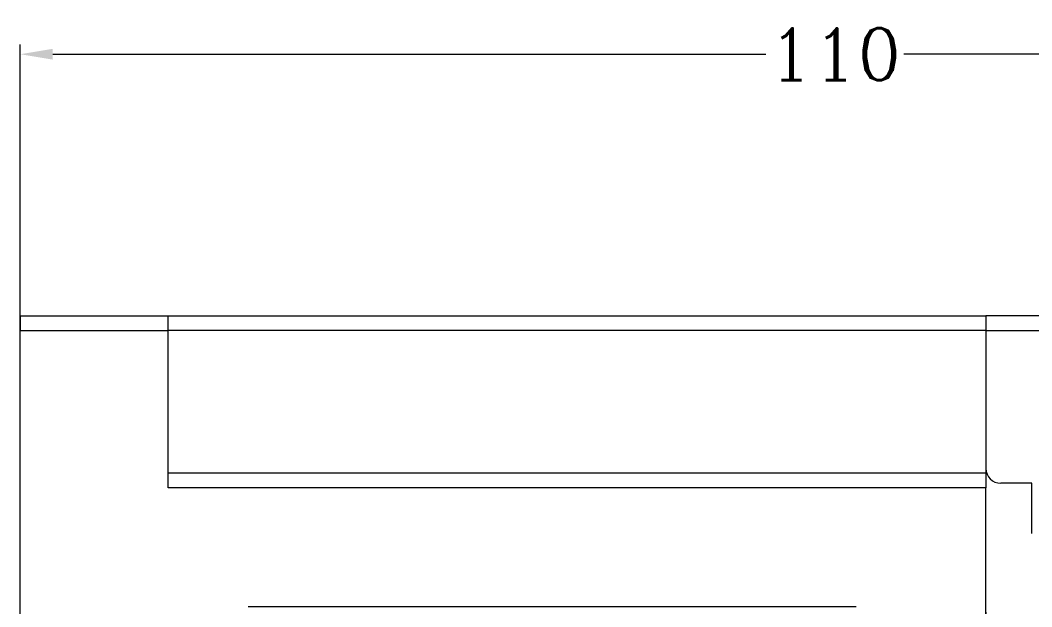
# Model space of a CAD drawing. Header units: millimetres. Extents: x -195 to 1349, y 148 to 750.
# Drawn here: x 890.4 to 958.7, y 485.4 to 525 of the extents above; entities that cross this region are included whole.
import ezdxf

# ---------------------------------------------------------------- set-up
doc = ezdxf.new("R2010")
doc.units = ezdxf.units.MM
doc.layers.get('0').update_dxf_attribs({"linetype": 'CONTINUOUS'})
doc.layers.get('Defpoints').update_dxf_attribs({"linetype": 'CONTINUOUS'})
doc.layers.add('100', color=7, linetype='CONTINUOUS', true_color=0xffffff)
doc.layers.add('4', color=7, linetype='CONTINUOUS', true_color=0xffffff)
doc.styles.add('ROMANC', font='romanc.shx', dxfattribs={"bigfont": 'gbcbig.shx'})
doc.dimstyles.new('YanXiu', dxfattribs={"dimtxt": 3.5, "dimasz": 2.2, "dimexe": 0.66, "dimexo": 0.66, "dimgap": 0.66, "dimtad": 0, "dimdec": 1, "dimdsep": 46, "dimtxsty": 'ROMANC', "dimcen": 0, "dimclrd": 131, "dimclre": 131, "dimclrt": 42, "dimazin": 2, "dimtfac": 1, "dimtdec": 1, "dimtofl": 0, "dimtmove": 0, "dimatfit": 3, "dimfxl": 1, "dimlwd": 5, "dimlwe": 5, "dimarcsym": 0})

# ---------------------------------------------------------------- blocks, each defined once
blk = doc.blocks.new('*D50')
at = {"color": 131, "lineweight": 5, "transparency": 16777216}
for p, q in [((890.445, 501.564), (890.445, 523.37)), ((1000.439, 501.167), (1000.439, 523.37)), ((892.645, 522.71), (940.782, 522.71)), ((998.239, 522.71), (950.102, 522.71))]:
    blk.add_line(p, q, dxfattribs=at)
at = {"color": 131, "lineweight": 18, "transparency": 16777216}
for points in [[(892.645, 523.077), (892.645, 522.343), (890.445, 522.71)], [(998.239, 523.077), (998.239, 522.343), (1000.439, 522.71)]]:
    blk.add_solid(points, dxfattribs=at)
at = {"layer": 'Defpoints', "color": 0, "lineweight": 18, "transparency": 16777216}
for p in [(1000.439, 522.71), (890.445, 500.904), (1000.439, 500.507)]:
    blk.add_point(p, dxfattribs=at)
at = {"color": 42, "lineweight": 18, "transparency": 16777216, "insert": (945.442, 522.71), "char_height": 3.5, "attachment_point": 5, "style": 'ROMANC'}
blk.add_mtext('110', dxfattribs=at)
blk = doc.blocks.new('*D51')
at = {"color": 131, "lineweight": 5, "transparency": 16777216}
for p, q in [((978.74, 489.575), (978.74, 482.554)), ((955.641, 485.023), (955.641, 482.554)), ((957.841, 483.214), (961.614, 483.214)), ((976.54, 483.214), (972.767, 483.214))]:
    blk.add_line(p, q, dxfattribs=at)
at = {"color": 131, "lineweight": 18, "transparency": 16777216}
for points in [[(957.841, 483.581), (957.841, 482.848), (955.641, 483.214)], [(976.54, 483.581), (976.54, 482.848), (978.74, 483.214)]]:
    blk.add_solid(points, dxfattribs=at)
at = {"layer": 'Defpoints', "color": 0, "lineweight": 18, "transparency": 16777216}
for p in [(978.74, 490.235), (955.641, 485.683), (955.641, 483.214)]:
    blk.add_point(p, dxfattribs=at)
at = {"color": 42, "lineweight": 18, "transparency": 16777216, "insert": (967.191, 483.214), "char_height": 3.5, "attachment_point": 5, "style": 'ROMANC'}
blk.add_mtext('23.1', dxfattribs=at)

msp = doc.modelspace()

# ---------------------------------------------------------------- linework, layer by layer
at = {"layer": '100', "color": 7, "linetype": 'Continuous', "lineweight": 18}
for p, q in [((997.439, 505.033), (955.641, 505.033)), ((955.641, 505.033), (955.641, 504.033)), ((955.641, 504.033), (955.641, 494.728)), ((958.741, 493.728), (956.641, 493.728)), ((958.741, 490.34), (958.741, 493.728))]:
    msp.add_line(p, q, dxfattribs=at)
at = {"layer": '100', "color": 7, "linetype": 'Continuous', "lineweight": 13}
msp.add_line((997.439, 504.033), (955.641, 504.033), dxfattribs=at)
at = {"layer": '100', "color": 7, "linetype": 'Continuous', "lineweight": 18}
msp.add_arc((956.641, 494.728), 1, 180, 270, dxfattribs=at)
at = {"layer": '4', "color": 7, "linetype": 'Continuous', "lineweight": 18}
for p, q in [((890.445, 505.033), (900.444, 505.033)), ((890.445, 505.033), (890.445, 504.033)), ((900.444, 505.033), (955.641, 505.033)), ((900.444, 504.033), (900.444, 505.033)), ((890.445, 473.432), (890.445, 504.033)), ((900.444, 493.431), (900.444, 504.033)), ((955.641, 504.032), (955.641, 494.431)), ((900.444, 494.431), (955.641, 494.431)), ((955.641, 494.431), (955.641, 493.431)), ((955.641, 317.039), (955.641, 493.431)), ((946.894, 485.386), (905.843, 485.386))]:
    msp.add_line(p, q, dxfattribs=at)
at = {"layer": '4', "color": 7, "linetype": 'Continuous', "lineweight": 13}
for p, q in [((900.444, 504.033), (890.445, 504.033)), ((955.641, 504.059), (900.444, 504.059)), ((955.641, 493.431), (900.444, 493.431))]:
    msp.add_line(p, q, dxfattribs=at)

# ---------------------------------------------------------------- dimensions: what is measured, and where the dimension line sits
at = {"lineweight": 18}
for base, p1, p2, picture, middle in [((1000.439, 522.71), (890.445, 500.904), (1000.439, 500.507), '*D50', (945.442, 522.71)), ((955.641, 483.214), (978.74, 490.235), (955.641, 485.683), '*D51', (967.191, 483.214))]:
    dim = msp.add_linear_dim(base=base, p1=p1, p2=p2, dimstyle='YanXiu', dxfattribs=at)
    dim.commit()
    dim.dimension.update_dxf_attribs({"geometry": picture, "text_midpoint": middle})

doc.saveas('drawing.dxf')
